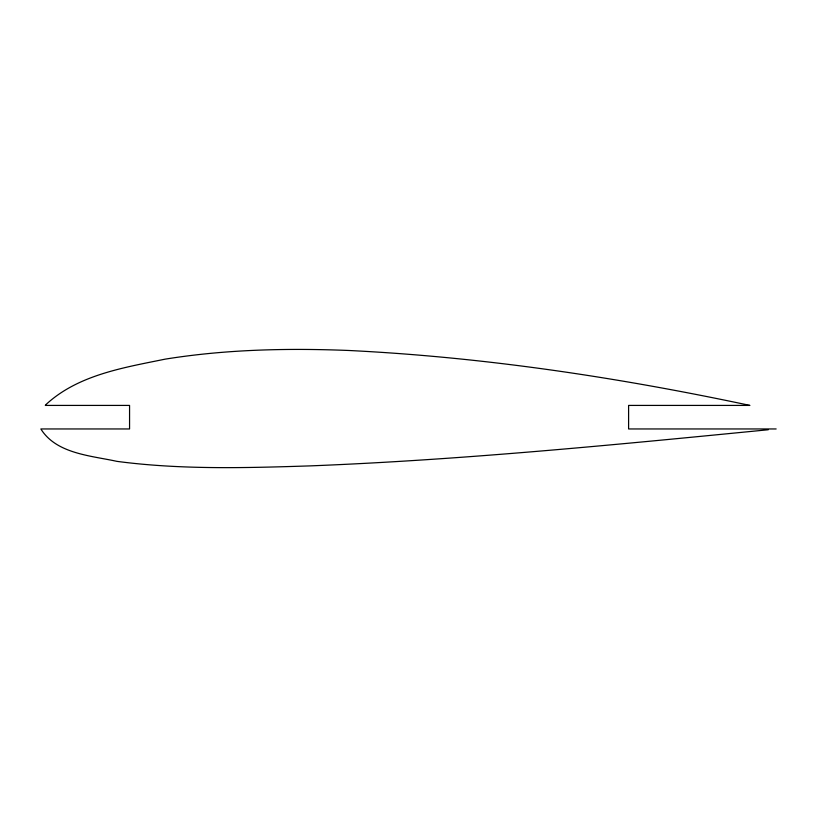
<?xml version="1.0" encoding="UTF-8"?>
<svg xmlns="http://www.w3.org/2000/svg" width="817" height="817" viewBox="0 0 817 817"><rect width="100%" height="100%" fill="white"/><g stroke="black" fill="none" stroke-linecap="round" stroke-linejoin="round"><path stroke-width="1.23" d="M768.297 429.742C615.763 444.662 463.106 459.859 309.898 465.894C245.6 467.957 180.884 469.816 116.933 461.36C90.85 455.631 56.353 453.833 40.85 428.956L129.566 428.956L129.566 405.416L45.303 405.416L45.65 404.864C77.707 374.891 123.633 367.67 165.065 359.163C225.696 349.39 287.359 348.042 348.634 350.473C482.786 357.07 616.018 377.086 747.33 404.864L749.904 405.416L628.6 405.416L628.6 428.956L776.15 428.956"/></g></svg>
